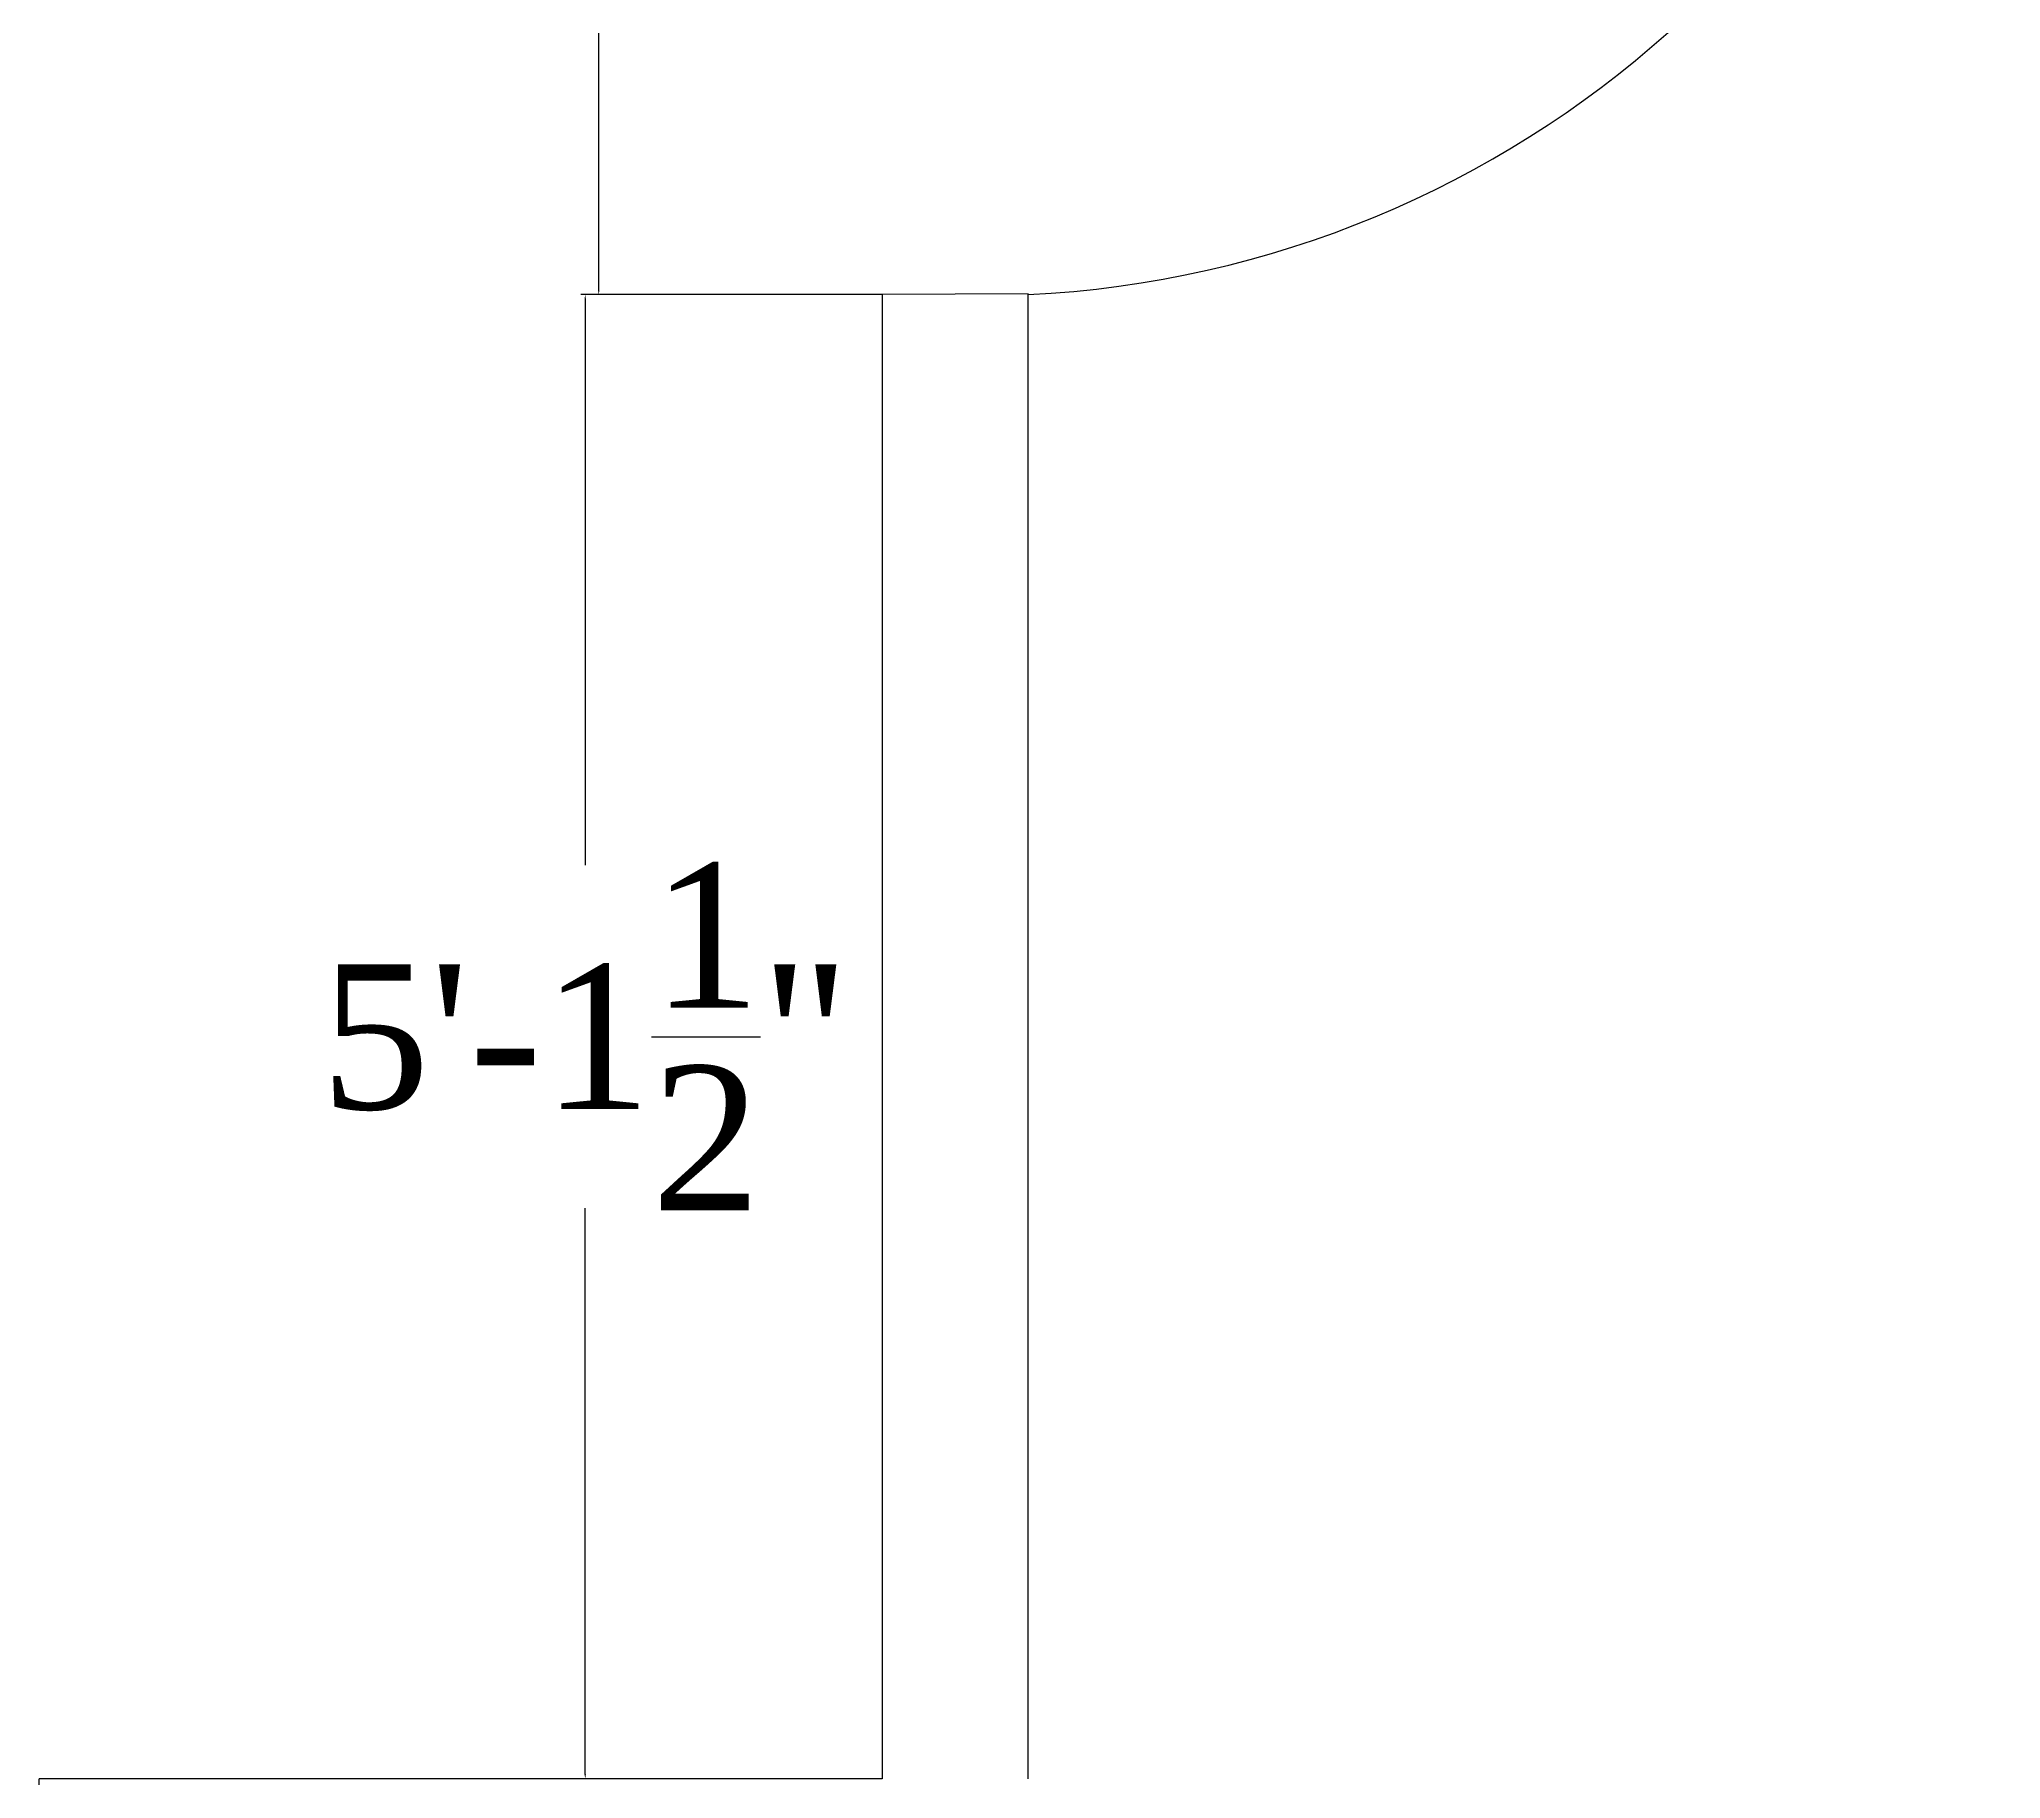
# Model space of a CAD drawing. Header units: inches. Extents: x -97 to 379, y 139 to 535.
# Drawn here: x 59.7 to 141, y 374 to 446.1 of the extents above; entities that cross this region are included whole.
import ezdxf

# ---------------------------------------------------------------- set-up
doc = ezdxf.new("R2010")
doc.units = ezdxf.units.IN
doc.header["$MEASUREMENT"] = 0
doc.layers.add('Dimension', color=14, linetype='Continuous')
doc.layers.add('Walls', color=30, linetype='Continuous')
doc.layers.add('Doors', color=7, linetype='Continuous', true_color=0x6011be)
doc.styles.add('Annotative', font='Times New Roman.ttf', dxfattribs={"height": 6})
doc.dimstyles.new('textstyle1', dxfattribs={"dimtxt": 0.18, "dimasz": 0.18, "dimexe": 0.18, "dimexo": 0.0625, "dimgap": 0.09, "dimtad": 0, "dimtih": 1, "dimtoh": 1, "dimdec": 4, "dimzin": 0, "dimdsep": 46, "dimlunit": 4, "dimtxsty": 'Annotative', "dimcen": 0.09, "dimadec": 0, "dimazin": 0, "dimtfac": 1, "dimtdec": 4, "dimtofl": 0, "dimtmove": 0, "dimatfit": 3, "dimfxl": 1, "dimtolj": 1, "dimtzin": 0, "dimarcsym": 0})

# ---------------------------------------------------------------- blocks, each defined once
blk = doc.blocks.new('*D14')
at = {"layer": 'Defpoints', "color": 0, "transparency": 16777216}
for p in [(94.784, 471.489), (82.915, 435.489), (94.722, 435.489)]:
    blk.add_point(p, dxfattribs=at)
at = {"layer": 'Dimension', "color": 0, "lineweight": -2, "transparency": 16777216}
for p, q in [((94.722, 471.489), (82.735, 471.489)), ((82.915, 471.309), (82.915, 456.622)), ((82.915, 435.669), (82.915, 450.355)), ((94.659, 435.489), (82.735, 435.489))]:
    blk.add_line(p, q, dxfattribs=at)
at = {"layer": 'Dimension', "color": 0, "transparency": 16777216}
for points in [[(82.885, 471.309), (82.945, 471.309), (82.915, 471.489)], [(82.885, 435.669), (82.945, 435.669), (82.915, 435.489)]]:
    blk.add_solid(points, dxfattribs=at)
at = {"layer": 'Dimension', "color": 0, "transparency": 16777216, "insert": (82.915, 453.489), "char_height": 6, "attachment_point": 5, "style": 'Annotative'}
blk.add_mtext("\\A1;3'", dxfattribs=at)
blk = doc.blocks.new('*D15')
at = {"layer": 'Defpoints', "color": 0, "transparency": 16777216}
for p in [(94.659, 435.489), (82.355, 373.989), (94.659, 373.989)]:
    blk.add_point(p, dxfattribs=at)
at = {"layer": 'Dimension', "color": 0, "lineweight": -2, "transparency": 16777216}
for p, q in [((94.597, 435.489), (82.175, 435.489)), ((82.355, 435.309), (82.355, 411.842)), ((82.355, 374.169), (82.355, 397.636)), ((94.597, 373.989), (82.175, 373.989))]:
    blk.add_line(p, q, dxfattribs=at)
at = {"layer": 'Dimension', "color": 0, "transparency": 16777216}
for points in [[(82.325, 435.309), (82.385, 435.309), (82.355, 435.489)], [(82.325, 374.169), (82.385, 374.169), (82.355, 373.989)]]:
    blk.add_solid(points, dxfattribs=at)
at = {"layer": 'Dimension', "color": 0, "transparency": 16777216, "insert": (82.355, 404.739), "char_height": 6, "attachment_point": 5, "style": 'Annotative'}
blk.add_mtext('\\A1;5\'-1{\\H1.000000x;\\S1/2;}"', dxfattribs=at)

msp = doc.modelspace()

# ---------------------------------------------------------------- linework, layer by layer
at = {"layer": 'Dimension'}
msp.add_line((100.72178, 435.48861), (100.72178, 435.52656), dxfattribs=at)
msp.add_line((100.72178, 435.48861), (100.72178, 435.52656), dxfattribs=at)
at = {"layer": 'Doors'}
msp.add_line((100.72178, 435.52656), (94.659, 435.48866), dxfattribs=at)
msp.add_arc((98.63741, 478.39347), 42.95546, 272.7813113, 350.7498788, dxfattribs=at)
at = {"layer": 'Walls'}
for p, q in [((94.659, 435.48866), (94.659, 373.98866)), ((100.72178, 373.98866), (100.72178, 435.48861)), ((94.659, 373.98866), (59.72178, 373.98866)), ((59.72178, 367.92616), (59.72178, 373.98866))]:
    msp.add_line(p, q, dxfattribs=at)

# ---------------------------------------------------------------- dimensions: what is measured, and where the dimension line sits
at = {"layer": 'Dimension'}
for base, p1, p2, picture, middle in [((82.914913, 435.488663), (94.784276, 471.488608), (94.721501, 435.488663), '*D14', (82.914913, 453.488635)), ((82.355, 373.98866), (94.659, 435.48866), (94.659, 373.98866), '*D15', (82.355, 404.73866))]:
    dim = msp.add_linear_dim(base=base, p1=p1, p2=p2, angle=90, dimstyle='textstyle1', dxfattribs=at)
    dim.commit()
    dim.dimension.update_dxf_attribs({"geometry": picture, "text_midpoint": middle})

doc.saveas('drawing.dxf')
